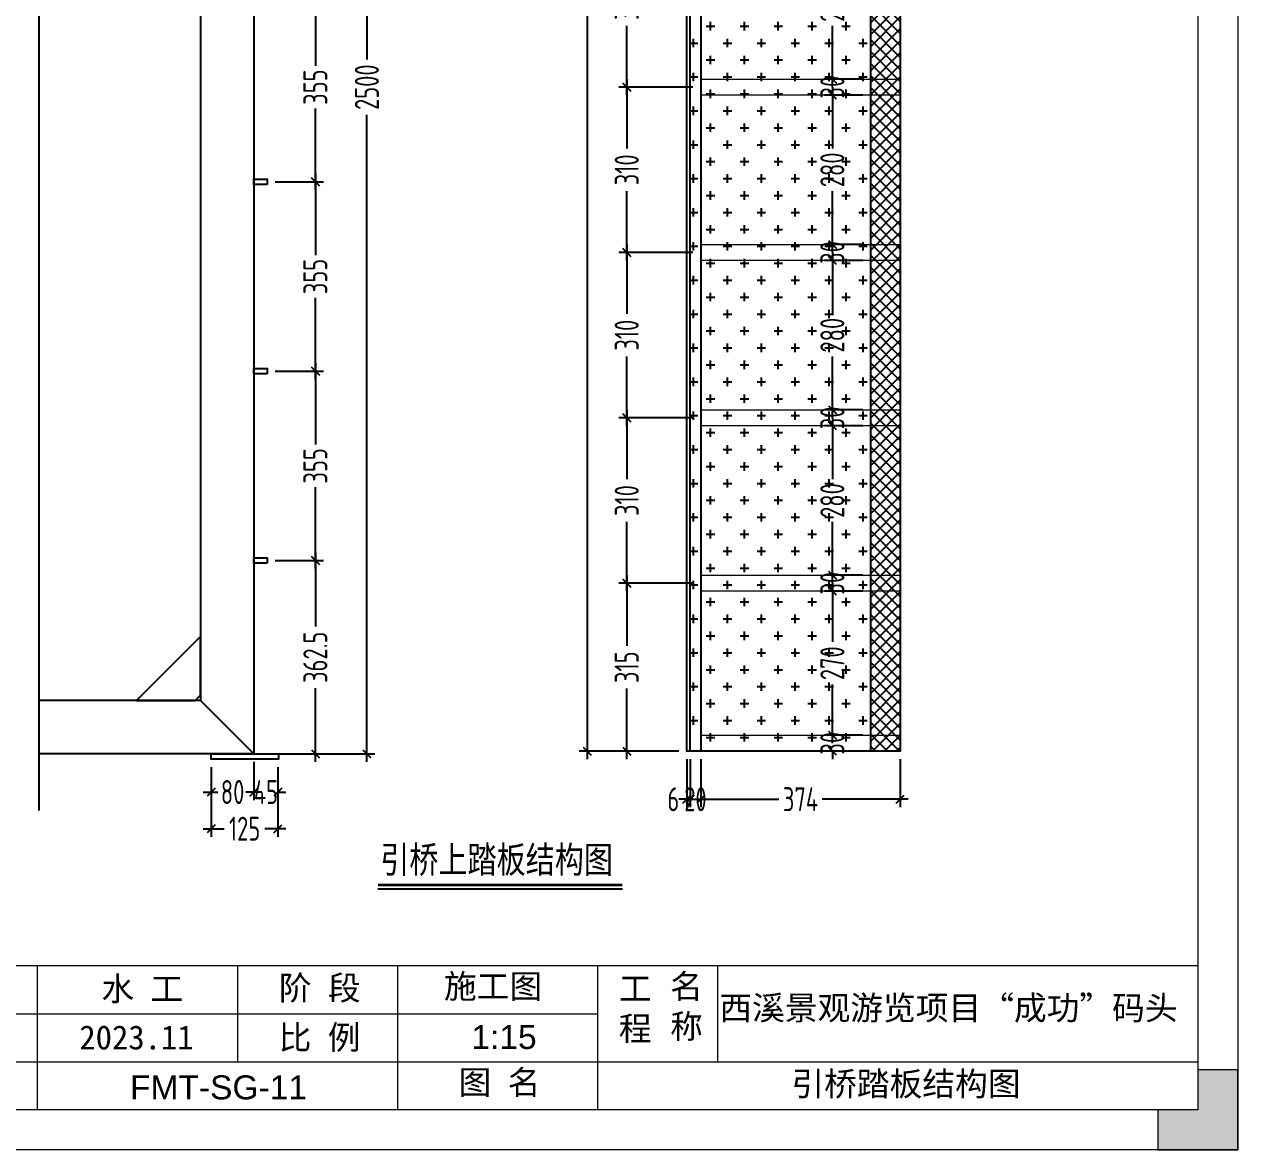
# Model space of a CAD drawing. Header units: millimetres. Extents: x 4 to 2106212, y -117026 to 198097.
# Drawn here: x 1830622 to 1832896, y 185554 to 187664 of the extents above; entities that cross this region are included whole.
import ezdxf

# ---------------------------------------------------------------- set-up
doc = ezdxf.new("R2010")
doc.units = ezdxf.units.MM
doc.linetypes.add('PHANTOM2', pattern=[1.25, 0.625, -0.125, 0.125, -0.125, 0.125, -0.125])
doc.layers.add('1', color=7, linetype='Continuous', true_color=0xffffff)
for name, color, linetype in [('100x100铝方通', 3, 'Continuous'), ('HR-Break', 1, 'PHANTOM2'), ('HR-dimension', 9, 'Continuous'), ('HR-hatch', 8, 'Continuous'), ('HR-Zhuliang', 3, 'Continuous'), ('标注', 9, 'Continuous'), ('铝条', 31, 'Continuous'), ('铝通', 4, 'Continuous')]:
    doc.layers.add(name, color=color, linetype=linetype)
doc.layers.add('图框', color=7, linetype='Continuous', lineweight=13)
doc.layers.add('文本', color=3, linetype='Continuous', lineweight=13)
doc.styles.add('Arial', font='arial.ttf')
doc.styles.add('hztxt', font='ros1.shx', dxfattribs={"width": 0.8, "bigfont": 'hztxt.shx'})
doc.styles.get("Standard").update_dxf_attribs({"font": 'arial.ttf'})
doc.styles.add('工程字体', font='arial.ttf', dxfattribs={"width": 0.8})
doc.dimstyles.new('DIM-15', dxfattribs={"dimscale": 15, "dimtxt": 3, "dimasz": 1, "dimexe": 1, "dimexo": 1, "dimgap": 0.5, "dimtad": 0, "dimdec": 1, "dimrnd": 0.0005, "dimzin": 9, "dimdsep": 46, "dimtxsty": 'hztxt', "dimblk": 'OBLIQUE', "dimcen": 0, "dimdle": 1, "dimclrd": 9, "dimclre": 9, "dimclrt": 2, "dimazin": 2, "dimtfac": 1, "dimtdec": 1, "dimtix": 1, "dimtofl": 0, "dimtmove": 2, "dimatfit": 3, "dimfxl": 1, "dimarcsym": 2})

# ---------------------------------------------------------------- blocks, each defined once
blk = doc.blocks.new('_Oblique')
at = {"color": 0, "linetype": 'ByBlock', "lineweight": -2}
blk.add_line((-0.5, -0.5), (0.5, 0.5), dxfattribs=at)
blk = doc.blocks.new('*D408')
at = {"layer": 'Defpoints', "color": 0, "ltscale": 1.5, "transparency": 16777216}
for p in [(1831052.2, 188796.2), (1831052.2, 186296.2), (1831263.9, 186296.2)]:
    blk.add_point(p, dxfattribs=at)
at = {"layer": 'HR-dimension', "color": 9, "lineweight": -2, "ltscale": 1.5, "transparency": 16777216}
for p, q in [((1831263.9, 188811.2), (1831263.9, 187598.1)), ((1831067.2, 188796.2), (1831278.9, 188796.2)), ((1831263.9, 186281.2), (1831263.9, 187494.3)), ((1831067.2, 186296.2), (1831278.9, 186296.2))]:
    blk.add_line(p, q, dxfattribs=at)
at = {"layer": 'HR-dimension', "color": 9, "lineweight": -2, "ltscale": 1.5, "transparency": 16777216, "xscale": 15, "yscale": 15, "zscale": 15}
for p, rotation in [((1831263.9, 188796.2), 90), ((1831263.9, 186296.2), 270)]:
    blk.add_blockref('_Oblique', p, dxfattribs=dict(at, rotation=rotation))
at = {"layer": 'HR-dimension', "color": 2, "ltscale": 1.5, "transparency": 16777216, "insert": (1831263.9, 187546.2), "char_height": 45, "attachment_point": 5, "rotation": 90, "style": 'hztxt'}
blk.add_mtext('2500', dxfattribs=at)
blk = doc.blocks.new('*D412')
at = {"layer": 'Defpoints', "color": 0, "ltscale": 1.5, "transparency": 16777216}
for p in [(1831863.7, 188791.2), (1831677.1, 186301.2), (1831863.7, 186301.2)]:
    blk.add_point(p, dxfattribs=at)
at = {"layer": 'HR-dimension', "color": 9, "lineweight": -2, "ltscale": 1.5, "transparency": 16777216}
for p, q in [((1831677.1, 188806.2), (1831677.1, 186286.2)), ((1831848.7, 188791.2), (1831662.1, 188791.2)), ((1831848.7, 186301.2), (1831662.1, 186301.2))]:
    blk.add_line(p, q, dxfattribs=at)
at = {"layer": 'HR-dimension', "color": 9, "lineweight": -2, "ltscale": 1.5, "transparency": 16777216, "xscale": 15, "yscale": 15, "zscale": 15}
for p, rotation in [((1831677.1, 188791.2), 90), ((1831677.1, 186301.2), 270)]:
    blk.add_blockref('_Oblique', p, dxfattribs=dict(at, rotation=rotation))
at = {"layer": 'HR-dimension', "color": 2, "ltscale": 1.5, "transparency": 16777216, "insert": (1831647.1, 188036.7), "char_height": 45, "attachment_point": 5, "rotation": 90, "style": 'hztxt'}
blk.add_mtext('2490', dxfattribs=at)
blk = doc.blocks.new('*U112')
blk.add_line((0, 0), (45.84, 0))
at = {"const_width": 0.5}
blk.add_lwpolyline([(0, 0.75), (45.84, 0.75)], dxfattribs=at)
at = {"style": '工程字体', "width": 0.8}
blk.add_attdef('图名标注', (0.42, 3), '', height=5, dxfattribs=at)
blk = doc.blocks.new('*D426')
at = {"layer": 'Defpoints', "color": 0, "ltscale": 1.5, "transparency": 16777216}
for p in [(1831750.9, 187856.2), (1831889.7, 187856.2), (1831889.7, 187546.2)]:
    blk.add_point(p, dxfattribs=at)
at = {"layer": 'HR-dimension', "color": 9, "lineweight": -2, "ltscale": 1.5, "transparency": 16777216}
for p, q in [((1831750.9, 187871.2), (1831750.9, 187741.1)), ((1831874.7, 187856.2), (1831735.9, 187856.2)), ((1831750.9, 187531.2), (1831750.9, 187661.3)), ((1831874.7, 187546.2), (1831735.9, 187546.2))]:
    blk.add_line(p, q, dxfattribs=at)
at = {"layer": 'HR-dimension', "color": 9, "lineweight": -2, "ltscale": 1.5, "transparency": 16777216, "xscale": 15, "yscale": 15, "zscale": 15}
for p, rotation in [((1831750.9, 187856.2), 90), ((1831750.9, 187546.2), 270)]:
    blk.add_blockref('_Oblique', p, dxfattribs=dict(at, rotation=rotation))
at = {"layer": 'HR-dimension', "color": 2, "ltscale": 1.5, "transparency": 16777216, "insert": (1831750.9, 187701.2), "char_height": 45, "attachment_point": 5, "rotation": 90, "style": 'hztxt'}
blk.add_mtext('310', dxfattribs=at)
blk = doc.blocks.new('*D375')
at = {"color": 9, "lineweight": -2, "transparency": 16777216}
for p, q in [((1832136.4, 187856.2), (1832136.4, 187741.1)), ((1832193.4, 187841.2), (1832121.4, 187841.2)), ((1832136.4, 187546.2), (1832136.4, 187661.3)), ((1832193.4, 187561.2), (1832121.4, 187561.2))]:
    blk.add_line(p, q, dxfattribs=at)
at = {"layer": 'Defpoints', "color": 0, "transparency": 16777216}
for p in [(1832208.4, 187841.2), (1832136.4, 187561.2), (1832208.4, 187561.2)]:
    blk.add_point(p, dxfattribs=at)
at = {"color": 9, "lineweight": -2, "transparency": 16777216, "xscale": 15, "yscale": 15, "zscale": 15}
for p, rotation in [((1832136.4, 187841.2), 90), ((1832136.4, 187561.2), 270)]:
    blk.add_blockref('_Oblique', p, dxfattribs=dict(at, rotation=rotation))
at = {"color": 2, "transparency": 16777216, "insert": (1832136.4, 187701.2), "char_height": 45, "attachment_point": 5, "rotation": 90, "style": 'hztxt'}
blk.add_mtext('280', dxfattribs=at)
blk = doc.blocks.new('*D376')
at = {"color": 9, "lineweight": -2, "transparency": 16777216}
for p, q in [((1832136.4, 187561.2), (1832136.4, 187576.2)), ((1832193.4, 187561.2), (1832121.4, 187561.2)), ((1832193.4, 187531.2), (1832121.4, 187531.2)), ((1832136.4, 187531.2), (1832136.4, 187516.2))]:
    blk.add_line(p, q, dxfattribs=at)
at = {"layer": 'Defpoints', "color": 0, "transparency": 16777216}
for p in [(1832208.4, 187561.2), (1832136.4, 187531.2), (1832208.4, 187531.2)]:
    blk.add_point(p, dxfattribs=at)
at = {"color": 9, "lineweight": -2, "transparency": 16777216, "xscale": 15, "yscale": 15, "zscale": 15}
for p, rotation in [((1832136.4, 187561.2), 270), ((1832136.4, 187531.2), 90)]:
    blk.add_blockref('_Oblique', p, dxfattribs=dict(at, rotation=rotation))
at = {"color": 2, "transparency": 16777216, "insert": (1832136.4, 187546.2), "char_height": 45, "attachment_point": 5, "rotation": 90, "style": 'hztxt'}
blk.add_mtext('30', dxfattribs=at)
blk = doc.blocks.new('*D377')
at = {"color": 9, "lineweight": -2, "transparency": 16777216}
for p, q in [((1832136.4, 186331.2), (1832136.4, 186346.2)), ((1832193.4, 186331.2), (1832121.4, 186331.2)), ((1832193.4, 186301.2), (1832121.4, 186301.2)), ((1832136.4, 186301.2), (1832136.4, 186286.2))]:
    blk.add_line(p, q, dxfattribs=at)
at = {"layer": 'Defpoints', "color": 0, "transparency": 16777216}
for p in [(1832208.4, 186331.2), (1832136.4, 186301.2), (1832208.4, 186301.2)]:
    blk.add_point(p, dxfattribs=at)
at = {"color": 9, "lineweight": -2, "transparency": 16777216, "xscale": 15, "yscale": 15, "zscale": 15}
for p, rotation in [((1832136.4, 186331.2), 270), ((1832136.4, 186301.2), 90)]:
    blk.add_blockref('_Oblique', p, dxfattribs=dict(at, rotation=rotation))
at = {"color": 2, "transparency": 16777216, "insert": (1832136.4, 186316.2), "char_height": 45, "attachment_point": 5, "rotation": 90, "style": 'hztxt'}
blk.add_mtext('30', dxfattribs=at)
blk = doc.blocks.new('*D378')
at = {"color": 9, "lineweight": -2, "transparency": 16777216}
for p, q in [((1831863.7, 186286.2), (1831863.7, 186196.3)), ((1831869.7, 186286.2), (1831869.7, 186196.3)), ((1831863.7, 186211.3), (1831848.7, 186211.3)), ((1831869.7, 186211.3), (1831884.7, 186211.3))]:
    blk.add_line(p, q, dxfattribs=at)
at = {"layer": 'Defpoints', "color": 0, "transparency": 16777216}
for p in [(1831863.7, 186301.2), (1831869.7, 186301.2), (1831863.7, 186211.3)]:
    blk.add_point(p, dxfattribs=at)
at = {"color": 9, "lineweight": -2, "transparency": 16777216, "xscale": 15, "yscale": 15, "zscale": 15}
blk.add_blockref('_Oblique', (1831863.7, 186211.3), dxfattribs=at)
at = {"color": 9, "lineweight": -2, "transparency": 16777216, "xscale": 15, "yscale": 15, "zscale": 15, "rotation": 180}
blk.add_blockref('_Oblique', (1831869.7, 186211.3), dxfattribs=at)
at = {"color": 2, "transparency": 16777216, "insert": (1831838.2, 186211.3), "char_height": 45, "attachment_point": 5, "style": 'hztxt'}
blk.add_mtext('6', dxfattribs=at)
blk = doc.blocks.new('*D379')
at = {"color": 9, "lineweight": -2, "transparency": 16777216}
for p, q in [((1831869.7, 186286.2), (1831869.7, 186196.3)), ((1831889.7, 186286.2), (1831889.7, 186196.3)), ((1831869.7, 186211.3), (1831854.7, 186211.3)), ((1831889.7, 186211.3), (1831904.7, 186211.3))]:
    blk.add_line(p, q, dxfattribs=at)
at = {"layer": 'Defpoints', "color": 0, "transparency": 16777216}
for p in [(1831869.7, 186301.2), (1831889.7, 186301.2), (1831889.7, 186211.3)]:
    blk.add_point(p, dxfattribs=at)
at = {"color": 9, "lineweight": -2, "transparency": 16777216, "xscale": 15, "yscale": 15, "zscale": 15}
blk.add_blockref('_Oblique', (1831869.7, 186211.3), dxfattribs=at)
at = {"color": 9, "lineweight": -2, "transparency": 16777216, "xscale": 15, "yscale": 15, "zscale": 15, "rotation": 180}
blk.add_blockref('_Oblique', (1831889.7, 186211.3), dxfattribs=at)
at = {"color": 2, "transparency": 16777216, "insert": (1831879.7, 186211.3), "char_height": 45, "attachment_point": 5, "style": 'hztxt'}
blk.add_mtext('20', dxfattribs=at)
blk = doc.blocks.new('*D380')
at = {"color": 9, "lineweight": -2, "transparency": 16777216}
for p, q in [((1831889.7, 186286.2), (1831889.7, 186196.3)), ((1832263.7, 186286.2), (1832263.7, 186196.3)), ((1831874.7, 186211.3), (1832036.2, 186211.3)), ((1832278.7, 186211.3), (1832117.2, 186211.3))]:
    blk.add_line(p, q, dxfattribs=at)
at = {"layer": 'Defpoints', "color": 0, "transparency": 16777216}
for p in [(1831889.7, 186301.2), (1832263.7, 186301.2), (1832263.7, 186211.3)]:
    blk.add_point(p, dxfattribs=at)
at = {"color": 9, "lineweight": -2, "transparency": 16777216, "xscale": 15, "yscale": 15, "zscale": 15, "rotation": 180}
blk.add_blockref('_Oblique', (1831889.7, 186211.3), dxfattribs=at)
at = {"color": 9, "lineweight": -2, "transparency": 16777216, "xscale": 15, "yscale": 15, "zscale": 15}
blk.add_blockref('_Oblique', (1832263.7, 186211.3), dxfattribs=at)
at = {"color": 2, "transparency": 16777216, "insert": (1832076.7, 186211.3), "char_height": 45, "attachment_point": 5, "style": 'hztxt'}
blk.add_mtext('374', dxfattribs=at)
blk = doc.blocks.new('*D205')
at = {"layer": 'Defpoints', "color": 0, "ltscale": 1.5, "transparency": 16777216}
for p in [(1830972.2, 186286.2), (1831097.2, 186286.2), (1831097.2, 186156)]:
    blk.add_point(p, dxfattribs=at)
at = {"layer": 'HR-dimension', "color": 9, "lineweight": -2, "ltscale": 1.5, "transparency": 16777216}
for p, q in [((1830972.2, 186271.2), (1830972.2, 186141)), ((1831097.2, 186271.2), (1831097.2, 186141)), ((1830957.2, 186156), (1830996.6, 186156)), ((1831112.2, 186156), (1831072.8, 186156))]:
    blk.add_line(p, q, dxfattribs=at)
at = {"layer": 'HR-dimension', "color": 9, "lineweight": -2, "ltscale": 1.5, "transparency": 16777216, "xscale": 15, "yscale": 15, "zscale": 15, "rotation": 180}
blk.add_blockref('_Oblique', (1830972.2, 186156), dxfattribs=at)
at = {"layer": 'HR-dimension', "color": 9, "lineweight": -2, "ltscale": 1.5, "transparency": 16777216, "xscale": 15, "yscale": 15, "zscale": 15}
blk.add_blockref('_Oblique', (1831097.2, 186156), dxfattribs=at)
at = {"layer": 'HR-dimension', "color": 2, "ltscale": 1.5, "transparency": 16777216, "insert": (1831034.7, 186156), "char_height": 45, "attachment_point": 5, "style": 'hztxt'}
blk.add_mtext('125', dxfattribs=at)
blk = doc.blocks.new('*D206')
at = {"layer": 'Defpoints', "color": 0, "ltscale": 1.5, "transparency": 16777216}
for p in [(1830972.2, 186286.2), (1831052.2, 186296.2), (1831052.2, 186224.7)]:
    blk.add_point(p, dxfattribs=at)
at = {"layer": 'HR-dimension', "color": 9, "lineweight": -2, "ltscale": 1.5, "transparency": 16777216}
for p, q in [((1831052.2, 186281.2), (1831052.2, 186209.7)), ((1830972.2, 186271.2), (1830972.2, 186209.7)), ((1830957.2, 186224.7), (1830984.3, 186224.7)), ((1831067.2, 186224.7), (1831040.1, 186224.7))]:
    blk.add_line(p, q, dxfattribs=at)
at = {"layer": 'HR-dimension', "color": 9, "lineweight": -2, "ltscale": 1.5, "transparency": 16777216, "xscale": 15, "yscale": 15, "zscale": 15, "rotation": 180}
blk.add_blockref('_Oblique', (1830972.2, 186224.7), dxfattribs=at)
at = {"layer": 'HR-dimension', "color": 9, "lineweight": -2, "ltscale": 1.5, "transparency": 16777216, "xscale": 15, "yscale": 15, "zscale": 15}
blk.add_blockref('_Oblique', (1831052.2, 186224.7), dxfattribs=at)
at = {"layer": 'HR-dimension', "color": 2, "ltscale": 1.5, "transparency": 16777216, "insert": (1831012.2, 186224.7), "char_height": 45, "attachment_point": 5, "style": 'hztxt'}
blk.add_mtext('80', dxfattribs=at)
blk = doc.blocks.new('*D207')
at = {"layer": 'Defpoints', "color": 0, "ltscale": 1.5, "transparency": 16777216}
for p in [(1831052.2, 186296.2), (1831097.2, 186286.2), (1831097.2, 186224.7)]:
    blk.add_point(p, dxfattribs=at)
at = {"layer": 'HR-dimension', "color": 9, "lineweight": -2, "ltscale": 1.5, "transparency": 16777216}
for p, q in [((1831052.2, 186281.2), (1831052.2, 186209.7)), ((1831097.2, 186271.2), (1831097.2, 186209.7)), ((1831052.2, 186224.7), (1831037.2, 186224.7)), ((1831097.2, 186224.7), (1831112.2, 186224.7))]:
    blk.add_line(p, q, dxfattribs=at)
at = {"layer": 'HR-dimension', "color": 9, "lineweight": -2, "ltscale": 1.5, "transparency": 16777216, "xscale": 15, "yscale": 15, "zscale": 15}
blk.add_blockref('_Oblique', (1831052.2, 186224.7), dxfattribs=at)
at = {"layer": 'HR-dimension', "color": 9, "lineweight": -2, "ltscale": 1.5, "transparency": 16777216, "xscale": 15, "yscale": 15, "zscale": 15, "rotation": 180}
blk.add_blockref('_Oblique', (1831097.2, 186224.7), dxfattribs=at)
at = {"layer": 'HR-dimension', "color": 2, "ltscale": 1.5, "transparency": 16777216, "insert": (1831074.7, 186224.7), "char_height": 45, "attachment_point": 5, "style": 'hztxt'}
blk.add_mtext('45', dxfattribs=at)
blk = doc.blocks.new('GW-TK')
at = {"layer": '图框', "linetype": 'Continuous', "lineweight": 0}
h = blk.add_hatch(color=256, dxfattribs=at)
h.dxf.hatch_style = 1
h.paths.add_polyline_path([(927603.55, 464418.01), (927603.55, 464428.01), (927598.55, 464428.01), (927598.55, 464423.01), (927593.55, 464423.01), (927593.55, 464418.01)])
at = {"layer": '图框', "linetype": 'Continuous'}
for p, q in [((927453.55, 464441.02), (927453.55, 464423.01)), ((927478.55, 464441.02), (927478.55, 464429.01)), ((927498.55, 464441.02), (927498.55, 464423.01)), ((927523.55, 464441.02), (927523.55, 464423.01)), ((927538.55, 464441.02), (927538.55, 464429.01)), ((927383.55, 464435.01), (927523.55, 464435.01)), ((927383.55, 464429.01), (927598.55, 464429.01))]:
    blk.add_line(p, q, dxfattribs=at)
at = {"layer": '图框'}
for points in [[(927183.55, 464715.01), (927603.55, 464715.01), (927603.55, 464418.01), (927183.55, 464418.01)], [(927188.55, 464710.01), (927598.55, 464710.01), (927598.55, 464423.01), (927188.55, 464423.01)]]:
    blk.add_lwpolyline(points, close=True, dxfattribs=at)
at = {"layer": '图框', "linetype": 'Continuous'}
blk.add_lwpolyline([(927383.55, 464441.02), (927598.55, 464441.02)], dxfattribs=at)
at = {"layer": '图框', "linetype": 'Continuous', "lineweight": 0}
blk.add_lwpolyline([(927598.55, 464428.01), (927598.55, 464423.01), (927593.55, 464423.01), (927593.55, 464418.01), (927603.55, 464418.01), (927603.55, 464428.01)], close=True, dxfattribs=at)
at = {"layer": '图框', "color": 3, "linetype": 'Continuous', "char_height": 3, "attachment_point": 1}
for s, width, insert in [('{\\fSimSun|b0|i0|c134|p2;水 工}', 11.224, (927461.55, 464439.63)), ('\\pt9;{\\fSimSun|b0|i0|c134|p2;施工图}', 18.6303, (927504.36, 464439.94)), ('\\pt9;{\\fSimSun|b0|i0|c134|p2;西溪景观游览项目“成功”码头}', 60.0149, (927538.77, 464437.24)), ('{\\fSimSun|b0|i0|c134|p2;2023.11}', 11.224, (927458.8, 464433.55))]:
    blk.add_mtext_dynamic_manual_height_columns(s, width=width, gutter_width=17.5, heights=[0], dxfattribs=dict(at, insert=insert))
at = {"layer": '图框', "linetype": 'Continuous', "char_height": 3, "attachment_point": 1}
for s, width, insert in [('{\\fSimSun|b0|i0|c134|p2;阶 段}', 17.4775, (927483.73, 464439.73)), ('{\\fSimSun|b0|i0|c134|p2;名 称}', 5.2119, (927532.62, 464439.93)), ('{\\fSimSun|b0|i0|c134|p2;工 程}', 5.2119, (927526.21, 464439.66)), ('{\\fSimSun|b0|i0|c134|p2;比 例}', 10.9146, (927483.71, 464433.55)), ('{\\fSimSun|b0|i0|c134|p2;图 名}', 12.066, (927506.19, 464427.94))]:
    blk.add_mtext_dynamic_manual_height_columns(s, width=width, gutter_width=17.5, heights=[0], dxfattribs=dict(at, insert=insert))
blk = doc.blocks.new('*D590')
at = {"layer": 'Defpoints', "color": 0, "ltscale": 1.5, "transparency": 16777216}
for p in [(1831077.2, 187368.7), (1831077.2, 187013.7), (1831167.3, 187013.7)]:
    blk.add_point(p, dxfattribs=at)
at = {"layer": 'HR-dimension', "color": 9, "lineweight": -2, "ltscale": 1.5, "transparency": 16777216}
for p, q in [((1831092.2, 187368.7), (1831182.3, 187368.7)), ((1831167.3, 187383.7), (1831167.3, 187231.1)), ((1831167.3, 186998.7), (1831167.3, 187151.3)), ((1831092.2, 187013.7), (1831182.3, 187013.7))]:
    blk.add_line(p, q, dxfattribs=at)
at = {"layer": 'HR-dimension', "color": 9, "lineweight": -2, "ltscale": 1.5, "transparency": 16777216, "xscale": 15, "yscale": 15, "zscale": 15}
for p, rotation in [((1831167.3, 187368.7), 90), ((1831167.3, 187013.7), 270)]:
    blk.add_blockref('_Oblique', p, dxfattribs=dict(at, rotation=rotation))
at = {"layer": 'HR-dimension', "color": 2, "ltscale": 1.5, "transparency": 16777216, "insert": (1831167.3, 187191.2), "char_height": 45, "attachment_point": 5, "rotation": 90, "style": 'hztxt'}
blk.add_mtext('355', dxfattribs=at)
blk = doc.blocks.new('*D589')
at = {"layer": 'Defpoints', "color": 0, "ltscale": 1.5, "transparency": 16777216}
for p in [(1831077.2, 187723.7), (1831077.2, 187368.7), (1831167.3, 187368.7)]:
    blk.add_point(p, dxfattribs=at)
at = {"layer": 'HR-dimension', "color": 9, "lineweight": -2, "ltscale": 1.5, "transparency": 16777216}
for p, q in [((1831167.3, 187738.7), (1831167.3, 187586.1)), ((1831092.2, 187723.7), (1831182.3, 187723.7)), ((1831167.3, 187353.7), (1831167.3, 187506.3)), ((1831092.2, 187368.7), (1831182.3, 187368.7))]:
    blk.add_line(p, q, dxfattribs=at)
at = {"layer": 'HR-dimension', "color": 9, "lineweight": -2, "ltscale": 1.5, "transparency": 16777216, "xscale": 15, "yscale": 15, "zscale": 15}
for p, rotation in [((1831167.3, 187723.7), 90), ((1831167.3, 187368.7), 270)]:
    blk.add_blockref('_Oblique', p, dxfattribs=dict(at, rotation=rotation))
at = {"layer": 'HR-dimension', "color": 2, "ltscale": 1.5, "transparency": 16777216, "insert": (1831167.3, 187546.2), "char_height": 45, "attachment_point": 5, "rotation": 90, "style": 'hztxt'}
blk.add_mtext('355', dxfattribs=at)
blk = doc.blocks.new('*D592')
at = {"layer": 'Defpoints', "color": 0, "ltscale": 1.5, "transparency": 16777216}
for p in [(1831077.2, 186658.7), (1831077.2, 186296.2), (1831167.3, 186296.2)]:
    blk.add_point(p, dxfattribs=at)
at = {"layer": 'HR-dimension', "color": 9, "lineweight": -2, "ltscale": 1.5, "transparency": 16777216}
for p, q in [((1831167.3, 186673.7), (1831167.3, 186535.3)), ((1831092.2, 186658.7), (1831182.3, 186658.7)), ((1831167.3, 186281.2), (1831167.3, 186419.5)), ((1831092.2, 186296.2), (1831182.3, 186296.2))]:
    blk.add_line(p, q, dxfattribs=at)
at = {"layer": 'HR-dimension', "color": 9, "lineweight": -2, "ltscale": 1.5, "transparency": 16777216, "xscale": 15, "yscale": 15, "zscale": 15}
for p, rotation in [((1831167.3, 186658.7), 90), ((1831167.3, 186296.2), 270)]:
    blk.add_blockref('_Oblique', p, dxfattribs=dict(at, rotation=rotation))
at = {"layer": 'HR-dimension', "color": 2, "ltscale": 1.5, "transparency": 16777216, "insert": (1831167.3, 186477.4), "char_height": 45, "attachment_point": 5, "rotation": 90, "style": 'hztxt'}
blk.add_mtext('362.5', dxfattribs=at)
blk = doc.blocks.new('*D591')
at = {"layer": 'Defpoints', "color": 0, "ltscale": 1.5, "transparency": 16777216}
for p in [(1831077.2, 187013.7), (1831077.2, 186658.7), (1831167.3, 186658.7)]:
    blk.add_point(p, dxfattribs=at)
at = {"layer": 'HR-dimension', "color": 9, "lineweight": -2, "ltscale": 1.5, "transparency": 16777216}
for p, q in [((1831167.3, 187028.7), (1831167.3, 186876.1)), ((1831092.2, 187013.7), (1831182.3, 187013.7)), ((1831167.3, 186643.7), (1831167.3, 186796.3)), ((1831092.2, 186658.7), (1831182.3, 186658.7))]:
    blk.add_line(p, q, dxfattribs=at)
at = {"layer": 'HR-dimension', "color": 9, "lineweight": -2, "ltscale": 1.5, "transparency": 16777216, "xscale": 15, "yscale": 15, "zscale": 15}
for p, rotation in [((1831167.3, 187013.7), 90), ((1831167.3, 186658.7), 270)]:
    blk.add_blockref('_Oblique', p, dxfattribs=dict(at, rotation=rotation))
at = {"layer": 'HR-dimension', "color": 2, "ltscale": 1.5, "transparency": 16777216, "insert": (1831167.3, 186836.2), "char_height": 45, "attachment_point": 5, "rotation": 90, "style": 'hztxt'}
blk.add_mtext('355', dxfattribs=at)
blk = doc.blocks.new('*D604')
at = {"layer": 'Defpoints', "color": 0, "ltscale": 1.5, "transparency": 16777216}
for p in [(1831750.9, 187546.2), (1831889.7, 187546.2), (1831889.7, 187236.2)]:
    blk.add_point(p, dxfattribs=at)
at = {"layer": 'HR-dimension', "color": 9, "lineweight": -2, "ltscale": 1.5, "transparency": 16777216}
for p, q in [((1831750.9, 187561.2), (1831750.9, 187431.1)), ((1831874.7, 187546.2), (1831735.9, 187546.2)), ((1831750.9, 187221.2), (1831750.9, 187351.3)), ((1831874.7, 187236.2), (1831735.9, 187236.2))]:
    blk.add_line(p, q, dxfattribs=at)
at = {"layer": 'HR-dimension', "color": 9, "lineweight": -2, "ltscale": 1.5, "transparency": 16777216, "xscale": 15, "yscale": 15, "zscale": 15}
for p, rotation in [((1831750.9, 187546.2), 90), ((1831750.9, 187236.2), 270)]:
    blk.add_blockref('_Oblique', p, dxfattribs=dict(at, rotation=rotation))
at = {"layer": 'HR-dimension', "color": 2, "ltscale": 1.5, "transparency": 16777216, "insert": (1831750.9, 187391.2), "char_height": 45, "attachment_point": 5, "rotation": 90, "style": 'hztxt'}
blk.add_mtext('310', dxfattribs=at)
blk = doc.blocks.new('*D605')
at = {"color": 9, "lineweight": -2, "transparency": 16777216}
for p, q in [((1832193.4, 187531.2), (1832121.4, 187531.2)), ((1832136.4, 187546.2), (1832136.4, 187431.1)), ((1832136.4, 187236.2), (1832136.4, 187351.3)), ((1832193.4, 187251.2), (1832121.4, 187251.2))]:
    blk.add_line(p, q, dxfattribs=at)
at = {"layer": 'Defpoints', "color": 0, "transparency": 16777216}
for p in [(1832208.4, 187531.2), (1832136.4, 187251.2), (1832208.4, 187251.2)]:
    blk.add_point(p, dxfattribs=at)
at = {"color": 9, "lineweight": -2, "transparency": 16777216, "xscale": 15, "yscale": 15, "zscale": 15}
for p, rotation in [((1832136.4, 187531.2), 90), ((1832136.4, 187251.2), 270)]:
    blk.add_blockref('_Oblique', p, dxfattribs=dict(at, rotation=rotation))
at = {"color": 2, "transparency": 16777216, "insert": (1832136.4, 187391.2), "char_height": 45, "attachment_point": 5, "rotation": 90, "style": 'hztxt'}
blk.add_mtext('280', dxfattribs=at)
blk = doc.blocks.new('*D606')
at = {"color": 9, "lineweight": -2, "transparency": 16777216}
for p, q in [((1832136.4, 187251.2), (1832136.4, 187266.2)), ((1832193.4, 187251.2), (1832121.4, 187251.2)), ((1832193.4, 187221.2), (1832121.4, 187221.2)), ((1832136.4, 187221.2), (1832136.4, 187206.2))]:
    blk.add_line(p, q, dxfattribs=at)
at = {"layer": 'Defpoints', "color": 0, "transparency": 16777216}
for p in [(1832208.4, 187251.2), (1832136.4, 187221.2), (1832208.4, 187221.2)]:
    blk.add_point(p, dxfattribs=at)
at = {"color": 9, "lineweight": -2, "transparency": 16777216, "xscale": 15, "yscale": 15, "zscale": 15}
for p, rotation in [((1832136.4, 187251.2), 270), ((1832136.4, 187221.2), 90)]:
    blk.add_blockref('_Oblique', p, dxfattribs=dict(at, rotation=rotation))
at = {"color": 2, "transparency": 16777216, "insert": (1832136.4, 187236.2), "char_height": 45, "attachment_point": 5, "rotation": 90, "style": 'hztxt'}
blk.add_mtext('30', dxfattribs=at)
blk = doc.blocks.new('*D607')
at = {"layer": 'Defpoints', "color": 0, "ltscale": 1.5, "transparency": 16777216}
for p in [(1831750.9, 187236.2), (1831889.7, 187236.2), (1831889.7, 186926.2)]:
    blk.add_point(p, dxfattribs=at)
at = {"layer": 'HR-dimension', "color": 9, "lineweight": -2, "ltscale": 1.5, "transparency": 16777216}
for p, q in [((1831874.7, 187236.2), (1831735.9, 187236.2)), ((1831750.9, 187251.2), (1831750.9, 187121.1)), ((1831750.9, 186911.2), (1831750.9, 187041.3)), ((1831874.7, 186926.2), (1831735.9, 186926.2))]:
    blk.add_line(p, q, dxfattribs=at)
at = {"layer": 'HR-dimension', "color": 9, "lineweight": -2, "ltscale": 1.5, "transparency": 16777216, "xscale": 15, "yscale": 15, "zscale": 15}
for p, rotation in [((1831750.9, 187236.2), 90), ((1831750.9, 186926.2), 270)]:
    blk.add_blockref('_Oblique', p, dxfattribs=dict(at, rotation=rotation))
at = {"layer": 'HR-dimension', "color": 2, "ltscale": 1.5, "transparency": 16777216, "insert": (1831750.9, 187081.2), "char_height": 45, "attachment_point": 5, "rotation": 90, "style": 'hztxt'}
blk.add_mtext('310', dxfattribs=at)
blk = doc.blocks.new('*D608')
at = {"color": 9, "lineweight": -2, "transparency": 16777216}
for p, q in [((1832136.4, 187236.2), (1832136.4, 187121.1)), ((1832193.4, 187221.2), (1832121.4, 187221.2)), ((1832136.4, 186926.2), (1832136.4, 187041.3)), ((1832193.4, 186941.2), (1832121.4, 186941.2))]:
    blk.add_line(p, q, dxfattribs=at)
at = {"layer": 'Defpoints', "color": 0, "transparency": 16777216}
for p in [(1832208.4, 187221.2), (1832136.4, 186941.2), (1832208.4, 186941.2)]:
    blk.add_point(p, dxfattribs=at)
at = {"color": 9, "lineweight": -2, "transparency": 16777216, "xscale": 15, "yscale": 15, "zscale": 15}
for p, rotation in [((1832136.4, 187221.2), 90), ((1832136.4, 186941.2), 270)]:
    blk.add_blockref('_Oblique', p, dxfattribs=dict(at, rotation=rotation))
at = {"color": 2, "transparency": 16777216, "insert": (1832136.4, 187081.2), "char_height": 45, "attachment_point": 5, "rotation": 90, "style": 'hztxt'}
blk.add_mtext('280', dxfattribs=at)
blk = doc.blocks.new('*D609')
at = {"color": 9, "lineweight": -2, "transparency": 16777216}
for p, q in [((1832193.4, 186941.2), (1832121.4, 186941.2)), ((1832136.4, 186941.2), (1832136.4, 186956.2)), ((1832193.4, 186911.2), (1832121.4, 186911.2)), ((1832136.4, 186911.2), (1832136.4, 186896.2))]:
    blk.add_line(p, q, dxfattribs=at)
at = {"layer": 'Defpoints', "color": 0, "transparency": 16777216}
for p in [(1832208.4, 186941.2), (1832136.4, 186911.2), (1832208.4, 186911.2)]:
    blk.add_point(p, dxfattribs=at)
at = {"color": 9, "lineweight": -2, "transparency": 16777216, "xscale": 15, "yscale": 15, "zscale": 15}
for p, rotation in [((1832136.4, 186941.2), 270), ((1832136.4, 186911.2), 90)]:
    blk.add_blockref('_Oblique', p, dxfattribs=dict(at, rotation=rotation))
at = {"color": 2, "transparency": 16777216, "insert": (1832136.4, 186926.2), "char_height": 45, "attachment_point": 5, "rotation": 90, "style": 'hztxt'}
blk.add_mtext('30', dxfattribs=at)
blk = doc.blocks.new('*D610')
at = {"layer": 'Defpoints', "color": 0, "ltscale": 1.5, "transparency": 16777216}
for p in [(1831750.9, 186926.2), (1831889.7, 186926.2), (1831889.7, 186616.2)]:
    blk.add_point(p, dxfattribs=at)
at = {"layer": 'HR-dimension', "color": 9, "lineweight": -2, "ltscale": 1.5, "transparency": 16777216}
for p, q in [((1831750.9, 186941.2), (1831750.9, 186811.1)), ((1831874.7, 186926.2), (1831735.9, 186926.2)), ((1831750.9, 186601.2), (1831750.9, 186731.3)), ((1831874.7, 186616.2), (1831735.9, 186616.2))]:
    blk.add_line(p, q, dxfattribs=at)
at = {"layer": 'HR-dimension', "color": 9, "lineweight": -2, "ltscale": 1.5, "transparency": 16777216, "xscale": 15, "yscale": 15, "zscale": 15}
for p, rotation in [((1831750.9, 186926.2), 90), ((1831750.9, 186616.2), 270)]:
    blk.add_blockref('_Oblique', p, dxfattribs=dict(at, rotation=rotation))
at = {"layer": 'HR-dimension', "color": 2, "ltscale": 1.5, "transparency": 16777216, "insert": (1831750.9, 186771.2), "char_height": 45, "attachment_point": 5, "rotation": 90, "style": 'hztxt'}
blk.add_mtext('310', dxfattribs=at)
blk = doc.blocks.new('*D611')
at = {"color": 9, "lineweight": -2, "transparency": 16777216}
for p, q in [((1832136.4, 186926.2), (1832136.4, 186811.1)), ((1832193.4, 186911.2), (1832121.4, 186911.2)), ((1832136.4, 186616.2), (1832136.4, 186731.3)), ((1832193.4, 186631.2), (1832121.4, 186631.2))]:
    blk.add_line(p, q, dxfattribs=at)
at = {"layer": 'Defpoints', "color": 0, "transparency": 16777216}
for p in [(1832208.4, 186911.2), (1832136.4, 186631.2), (1832208.4, 186631.2)]:
    blk.add_point(p, dxfattribs=at)
at = {"color": 9, "lineweight": -2, "transparency": 16777216, "xscale": 15, "yscale": 15, "zscale": 15}
for p, rotation in [((1832136.4, 186911.2), 90), ((1832136.4, 186631.2), 270)]:
    blk.add_blockref('_Oblique', p, dxfattribs=dict(at, rotation=rotation))
at = {"color": 2, "transparency": 16777216, "insert": (1832136.4, 186771.2), "char_height": 45, "attachment_point": 5, "rotation": 90, "style": 'hztxt'}
blk.add_mtext('280', dxfattribs=at)
blk = doc.blocks.new('*D612')
at = {"color": 9, "lineweight": -2, "transparency": 16777216}
for p, q in [((1832136.4, 186631.2), (1832136.4, 186646.2)), ((1832193.4, 186631.2), (1832121.4, 186631.2)), ((1832193.4, 186601.2), (1832121.4, 186601.2)), ((1832136.4, 186601.2), (1832136.4, 186586.2))]:
    blk.add_line(p, q, dxfattribs=at)
at = {"layer": 'Defpoints', "color": 0, "transparency": 16777216}
for p in [(1832208.4, 186631.2), (1832136.4, 186601.2), (1832208.4, 186601.2)]:
    blk.add_point(p, dxfattribs=at)
at = {"color": 9, "lineweight": -2, "transparency": 16777216, "xscale": 15, "yscale": 15, "zscale": 15}
for p, rotation in [((1832136.4, 186631.2), 270), ((1832136.4, 186601.2), 90)]:
    blk.add_blockref('_Oblique', p, dxfattribs=dict(at, rotation=rotation))
at = {"color": 2, "transparency": 16777216, "insert": (1832136.4, 186616.2), "char_height": 45, "attachment_point": 5, "rotation": 90, "style": 'hztxt'}
blk.add_mtext('30', dxfattribs=at)
blk = doc.blocks.new('*D613')
at = {"layer": 'Defpoints', "color": 0, "ltscale": 1.5, "transparency": 16777216}
for p in [(1831750.9, 186616.2), (1831889.7, 186616.2), (1831863.7, 186301.2)]:
    blk.add_point(p, dxfattribs=at)
at = {"layer": 'HR-dimension', "color": 9, "lineweight": -2, "ltscale": 1.5, "transparency": 16777216}
for p, q in [((1831750.9, 186631.2), (1831750.9, 186498.6)), ((1831874.7, 186616.2), (1831735.9, 186616.2)), ((1831750.9, 186286.2), (1831750.9, 186418.8)), ((1831848.7, 186301.2), (1831735.9, 186301.2))]:
    blk.add_line(p, q, dxfattribs=at)
at = {"layer": 'HR-dimension', "color": 9, "lineweight": -2, "ltscale": 1.5, "transparency": 16777216, "xscale": 15, "yscale": 15, "zscale": 15}
for p, rotation in [((1831750.9, 186616.2), 90), ((1831750.9, 186301.2), 270)]:
    blk.add_blockref('_Oblique', p, dxfattribs=dict(at, rotation=rotation))
at = {"layer": 'HR-dimension', "color": 2, "ltscale": 1.5, "transparency": 16777216, "insert": (1831750.9, 186458.7), "char_height": 45, "attachment_point": 5, "rotation": 90, "style": 'hztxt'}
blk.add_mtext('315', dxfattribs=at)
blk = doc.blocks.new('*D614')
at = {"color": 9, "lineweight": -2, "transparency": 16777216}
for p, q in [((1832193.4, 186601.2), (1832121.4, 186601.2)), ((1832136.4, 186616.2), (1832136.4, 186506.1)), ((1832136.4, 186316.2), (1832136.4, 186426.3)), ((1832193.4, 186331.2), (1832121.4, 186331.2))]:
    blk.add_line(p, q, dxfattribs=at)
at = {"layer": 'Defpoints', "color": 0, "transparency": 16777216}
for p in [(1832208.4, 186601.2), (1832136.4, 186331.2), (1832208.4, 186331.2)]:
    blk.add_point(p, dxfattribs=at)
at = {"color": 9, "lineweight": -2, "transparency": 16777216, "xscale": 15, "yscale": 15, "zscale": 15}
for p, rotation in [((1832136.4, 186601.2), 90), ((1832136.4, 186331.2), 270)]:
    blk.add_blockref('_Oblique', p, dxfattribs=dict(at, rotation=rotation))
at = {"color": 2, "transparency": 16777216, "insert": (1832136.4, 186466.2), "char_height": 45, "attachment_point": 5, "rotation": 90, "style": 'hztxt'}
blk.add_mtext('270', dxfattribs=at)

msp = doc.modelspace()

# ---------------------------------------------------------------- hatches: boundary and pattern name
at = {"layer": 'HR-dimension'}
h = msp.add_hatch(dxfattribs=at)
h.set_pattern_fill('ANSI37', color=256, scale=5)
h.set_pattern_definition([(45, (1817834.865, 172642.86), (-11.22532, 11.22532), []), (135, (1817834.865, 172642.86), (-11.22532, -11.22532), [])])
h.paths.add_polyline_path([(1832208.3644, 188791.1777), (1832263.7196, 188791.1777), (1832263.7196, 186301.1781), (1832208.3644, 186301.1781)])
at = {"layer": 'HR-hatch'}
h = msp.add_hatch(dxfattribs=at)
h.set_pattern_fill('CROSS', color=256, scale=5)
h.set_pattern_definition([(0, (1817834.865, 172642.86), (31.75, 31.75), [15.875, -47.625]), (90, (1817842.802, 172634.923), (-31.75, 31.75), [15.875, -47.625])])
h.paths.add_polyline_path([(1832208.3644, 188791.1777), (1831863.7196, 188791.1777), (1831863.7196, 186301.1781), (1832208.3644, 186301.1781)])

# ---------------------------------------------------------------- linework, layer by layer
at = {"layer": '1', "color": 1}
msp.add_lwpolyline([(1831869.7445, 188791.1777), (1831889.7437, 188791.1777), (1831889.7437, 186301.1831), (1831869.7445, 186301.1831)], close=True, dxfattribs=at)
at = {"layer": '100x100铝方通'}
msp.add_lwpolyline([(1831052.2067, 186396.1722), (1831052.2067, 186296.1722), (1830649.0309, 186296.1831)], dxfattribs=at)
at = {"layer": 'HR-Break', "linetype": 'Continuous'}
msp.add_lwpolyline([(1830649.0066, 188941.5952), (1830649.0066, 187850.5144), (1830670.8816, 187841.1394), (1830627.1316, 187841.1394), (1830649.0066, 187831.7644), (1830649.0066, 186189.8328)], dxfattribs=at)
at = {"layer": 'HR-dimension'}
for points in [[(1831863.7196, 188791.1777), (1832263.7196, 188791.1777), (1832263.7196, 186301.1781), (1831863.7196, 186301.1781)], [(1832208.3644, 188791.1777), (1832263.7196, 188791.1777), (1832263.7196, 186301.1781), (1832208.3644, 186301.1781)]]:
    msp.add_lwpolyline(points, close=True, dxfattribs=at)
at = {"layer": 'HR-Zhuliang'}
msp.add_line((1830952.1685, 186396.2129), (1831052.2067, 186296.1795), dxfattribs=at)
for points in [[(1830649.0309, 188796.1831), (1831052.2067, 188796.1722), (1831052.1662, 186296.1722), (1830649.0309, 186296.1831)], [(1830649.0287, 188696.1831), (1830952.2045, 188696.1745), (1830952.1685, 186396.1745), (1830649.0331, 186396.1831)]]:
    msp.add_lwpolyline(points, dxfattribs=at)
at = {"layer": '图框'}
for points in [[(1832263.7196, 187531.1779), (1831889.7437, 187531.1779), (1831889.7437, 187561.1779), (1832263.7196, 187561.1779)], [(1832263.7196, 187221.1779), (1831889.7437, 187221.1779), (1831889.7437, 187251.1779), (1832263.7196, 187251.1779)], [(1832263.7196, 186911.1779), (1831889.7437, 186911.1779), (1831889.7437, 186941.1779), (1832263.7196, 186941.1779)], [(1832263.7196, 186601.1779), (1831889.7437, 186601.1779), (1831889.7437, 186631.1779), (1832263.7196, 186631.1779)], [(1832263.7196, 186301.1781), (1831889.7437, 186301.1781), (1831889.7437, 186331.1781), (1832263.7196, 186331.1781)]]:
    msp.add_lwpolyline(points, close=True, dxfattribs=at)
at = {"layer": '标注', "linetype": 'Continuous'}
for points in [[(1831077.1807, 187363.6777), (1831052.1743, 187363.6777), (1831052.1743, 187373.6777), (1831077.1807, 187373.6777)], [(1831077.1807, 187008.6777), (1831052.1743, 187008.6777), (1831052.1743, 187018.6777), (1831077.1807, 187018.6777)], [(1831077.1807, 186653.6777), (1831052.1743, 186653.6777), (1831052.1743, 186663.6777), (1831077.1807, 186663.6777)]]:
    msp.add_lwpolyline(points, close=True, dxfattribs=at)
at = {"layer": '铝条'}
msp.add_lwpolyline([(1830952.1687, 186406.1747), (1830952.1687, 186516.1747), (1830832.1687, 186396.1747), (1830942.1687, 186396.1747)], close=True, dxfattribs=at)
at = {"layer": '铝通'}
msp.add_lwpolyline([(1830972.2079, 186296.1744), (1831098.0645, 186296.1744), (1831098.0645, 186286.1744), (1830972.2079, 186286.1744)], close=True, dxfattribs=at)

# ---------------------------------------------------------------- block references
at = {"xscale": 10, "yscale": 10, "zscale": 10}
msp.add_blockref('*U112', (1831284.6156, 186043.0875), dxfattribs=at).add_auto_attribs({'图名标注': '引桥上踏板结构图'})
at = {"layer": '文本', "xscale": 15, "yscale": 15, "zscale": 15}
msp.add_blockref('GW-TK', (-12081157.0574, -6780716.0096), dxfattribs=at)

# ---------------------------------------------------------------- texts
at = {"layer": '文本', "char_height": 45, "attachment_point": 1, "style": 'Arial'}
for s, insert in [('\\P1:15', (1831459.786, 185862.9866)), ('\\PFMT-SG-11', (1830819.9553, 185768.6115)), ('\\P{\\fSimSun|b0|i0|c134|p2;引桥踏板结构图}', (1832059.48, 185775.157))]:
    msp.add_mtext(s, dxfattribs=dict(at, insert=insert))

# ---------------------------------------------------------------- dimensions: what is measured, and where the dimension line sits
for base, p1, p2, picture, middle in [((1832136.4423, 187561.1779), (1832208.3644, 187841.1779), (1832208.3644, 187561.1779), '*D375', (1832136.4423, 187701.1779)), ((1832136.4423, 187531.1779), (1832208.3644, 187561.1779), (1832208.3644, 187531.1779), '*D376', (1832136.4423, 187546.1779)), ((1832136.4423, 187251.1779), (1832208.3644, 187531.1779), (1832208.3644, 187251.1779), '*D605', (1832136.4423, 187391.1779)), ((1832136.4423, 187221.1779), (1832208.3644, 187251.1779), (1832208.3644, 187221.1779), '*D606', (1832136.4423, 187236.1779)), ((1832136.4423, 186941.1779), (1832208.3644, 187221.1779), (1832208.3644, 186941.1779), '*D608', (1832136.4423, 187081.1779)), ((1832136.4423, 186911.1779), (1832208.3644, 186941.1779), (1832208.3644, 186911.1779), '*D609', (1832136.4423, 186926.1779)), ((1832136.4423, 186631.1779), (1832208.3644, 186911.1779), (1832208.3644, 186631.1779), '*D611', (1832136.4423, 186771.1779)), ((1832136.4423, 186601.1779), (1832208.3644, 186631.1779), (1832208.3644, 186601.1779), '*D612', (1832136.4423, 186616.1779)), ((1832136.4423, 186331.1781), (1832208.3644, 186601.1779), (1832208.3644, 186331.1781), '*D614', (1832136.4423, 186466.178)), ((1832136.4423, 186301.1781), (1832208.3644, 186331.1781), (1832208.3644, 186301.1781), '*D377', (1832136.4423, 186316.1781))]:
    dim = msp.add_linear_dim(base=base, p1=p1, p2=p2, angle=90, dimstyle='DIM-15')
    dim.commit()
    dim.dimension.update_dxf_attribs({"geometry": picture, "text_midpoint": middle})
dim = msp.add_linear_dim(base=(1831863.7196, 186211.2917), p1=(1831869.7445, 186301.1781), p2=(1831863.7196, 186301.1781), dimstyle='DIM-15')
dim.commit()
dim.dimension.update_dxf_attribs({"geometry": '*D378', "text_midpoint": (1831838.163, 186211.2917), "dimtype": 160})
for base, p1, p2, picture, middle in [((1831889.7437, 186211.2917), (1831869.7445, 186301.1781), (1831889.7437, 186301.1781), '*D379', (1831879.7441, 186211.2917)), ((1832263.7196, 186211.2917), (1831889.7437, 186301.1781), (1832263.7196, 186301.1781), '*D380', (1832076.7316, 186211.2917))]:
    dim = msp.add_linear_dim(base=base, p1=p1, p2=p2, dimstyle='DIM-15')
    dim.commit()
    dim.dimension.update_dxf_attribs({"geometry": picture, "text_midpoint": middle})
at = {"layer": 'HR-dimension', "ltscale": 1.5}
for base, p1, p2, picture, middle in [((1831263.8592, 186296.22), (1831052.2067, 188796.1722), (1831052.1662, 186296.22), '*D408', (1831263.8592, 187546.1961)), ((1831750.8606, 187856.1779), (1831889.7437, 187546.1779), (1831889.7437, 187856.1779), '*D426', (1831750.8606, 187701.1779)), ((1831167.3397, 187368.6777), (1831077.1807, 187723.6777), (1831077.1807, 187368.6777), '*D589', (1831167.3397, 187546.1777)), ((1831750.8606, 187546.1779), (1831889.7437, 187236.1779), (1831889.7437, 187546.1779), '*D604', (1831750.8606, 187391.1779)), ((1831167.3397, 187013.6777), (1831077.1807, 187368.6777), (1831077.1807, 187013.6777), '*D590', (1831167.3397, 187191.1777)), ((1831750.8606, 187236.1779), (1831889.7437, 186926.1779), (1831889.7437, 187236.1779), '*D607', (1831750.8606, 187081.1779)), ((1831167.3397, 186658.6777), (1831077.1807, 187013.6777), (1831077.1807, 186658.6777), '*D591', (1831167.3397, 186836.1777)), ((1831750.8606, 186926.1779), (1831889.7437, 186616.1779), (1831889.7437, 186926.1779), '*D610', (1831750.8606, 186771.1779)), ((1831167.3397, 186296.22), (1831077.1807, 186658.6777), (1831077.1807, 186296.22), '*D592', (1831167.3397, 186477.4488)), ((1831750.8606, 186616.1779), (1831863.7196, 186301.1781), (1831889.7437, 186616.1779), '*D613', (1831750.8606, 186458.678))]:
    dim = msp.add_linear_dim(base=base, p1=p1, p2=p2, angle=90, dimstyle='DIM-15', dxfattribs=at)
    dim.commit()
    dim.dimension.update_dxf_attribs({"geometry": picture, "text_midpoint": middle})
dim = msp.add_linear_dim(base=(1831677.1113, 186301.1781), p1=(1831863.7196, 188791.1777), p2=(1831863.7196, 186301.1781), angle=90, dimstyle='DIM-15', dxfattribs=at)
dim.commit()
dim.dimension.update_dxf_attribs({"geometry": '*D412', "text_midpoint": (1831647.1113, 188036.6856), "dimtype": 160})
for base, p1, p2, picture, middle in [((1831052.2067, 186224.6689), (1830972.2067, 186286.1745), (1831052.2067, 186296.1767), '*D206', (1831012.2067, 186224.6689)), ((1831097.1645, 186155.9665), (1830972.2067, 186286.1745), (1831097.1645, 186286.1745), '*D205', (1831034.6856, 186155.9665)), ((1831097.1645, 186224.6689), (1831052.2067, 186296.1767), (1831097.1645, 186286.1745), '*D207', (1831074.6856, 186224.6689))]:
    dim = msp.add_linear_dim(base=base, p1=p1, p2=p2, dimstyle='DIM-15', dxfattribs=at)
    dim.commit()
    dim.dimension.update_dxf_attribs({"geometry": picture, "text_midpoint": middle})

doc.saveas('drawing.dxf')
